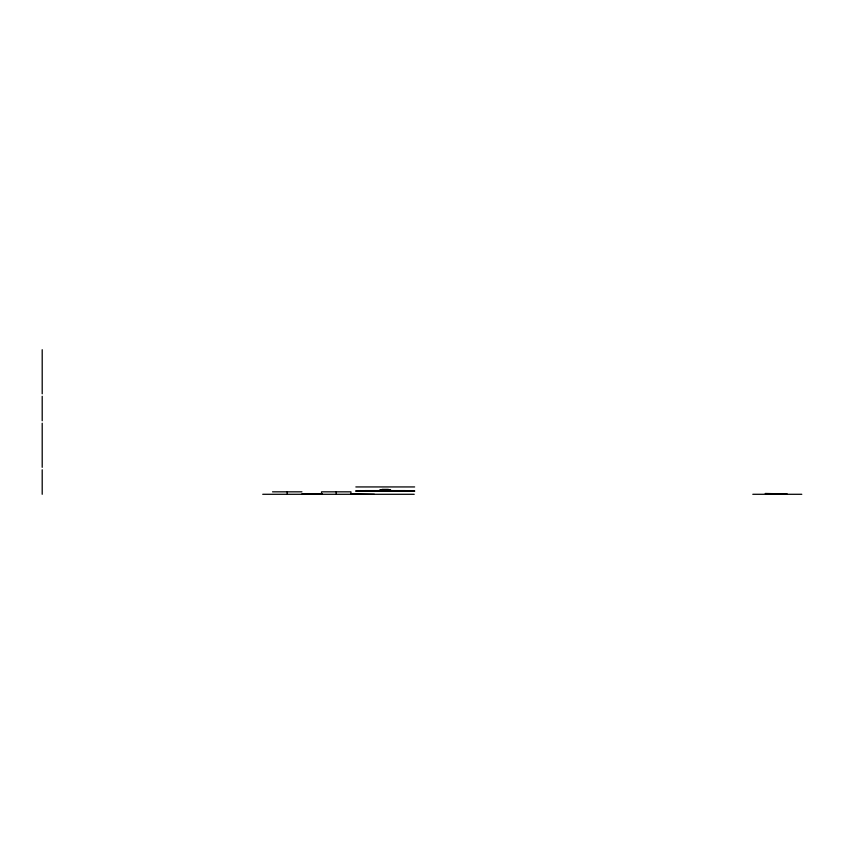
<?xml version="1.0" encoding="UTF-8"?>
<svg xmlns="http://www.w3.org/2000/svg" width="844" height="844" viewBox="0 0 844 844"><rect width="100%" height="100%" fill="white"/><g stroke="black" fill="none" stroke-linecap="round" stroke-linejoin="round"><path stroke-width="1.27" d="M355.841 490.807L360.747 490.607M355.841 486.935L414.647 486.935M382.058 489.383L388.43 489.383M379.853 489.879L390.635 489.879M379.853 490.364L390.635 490.364M355.841 491.25L414.647 490.807M272.528 491.83L301.93 491.83M301.93 493.793L322.471 493.793M350.946 493.793L374.409 494.278M787.093 493.793L765.213 493.55L782.198 493.793M262.727 494.289L414.225 494.289M752.795 494.289L801.8 494.289M409.751 490.607L414.647 491.25M350.946 494.289L350.946 491.83L321.532 491.83L321.532 494.289M336.239 491.83L336.239 494.289M287.234 491.83L287.234 494.289M42.2 349.711L42.2 393.821M42.2 396.269L42.2 420.776M42.2 423.224L42.2 467.333M42.2 469.781L42.2 494.289M365.273 490.607L358.289 491.25A586.116 586.116 0 0 1 412.199 491.25L405.215 490.607L365.273 490.607"/></g></svg>
